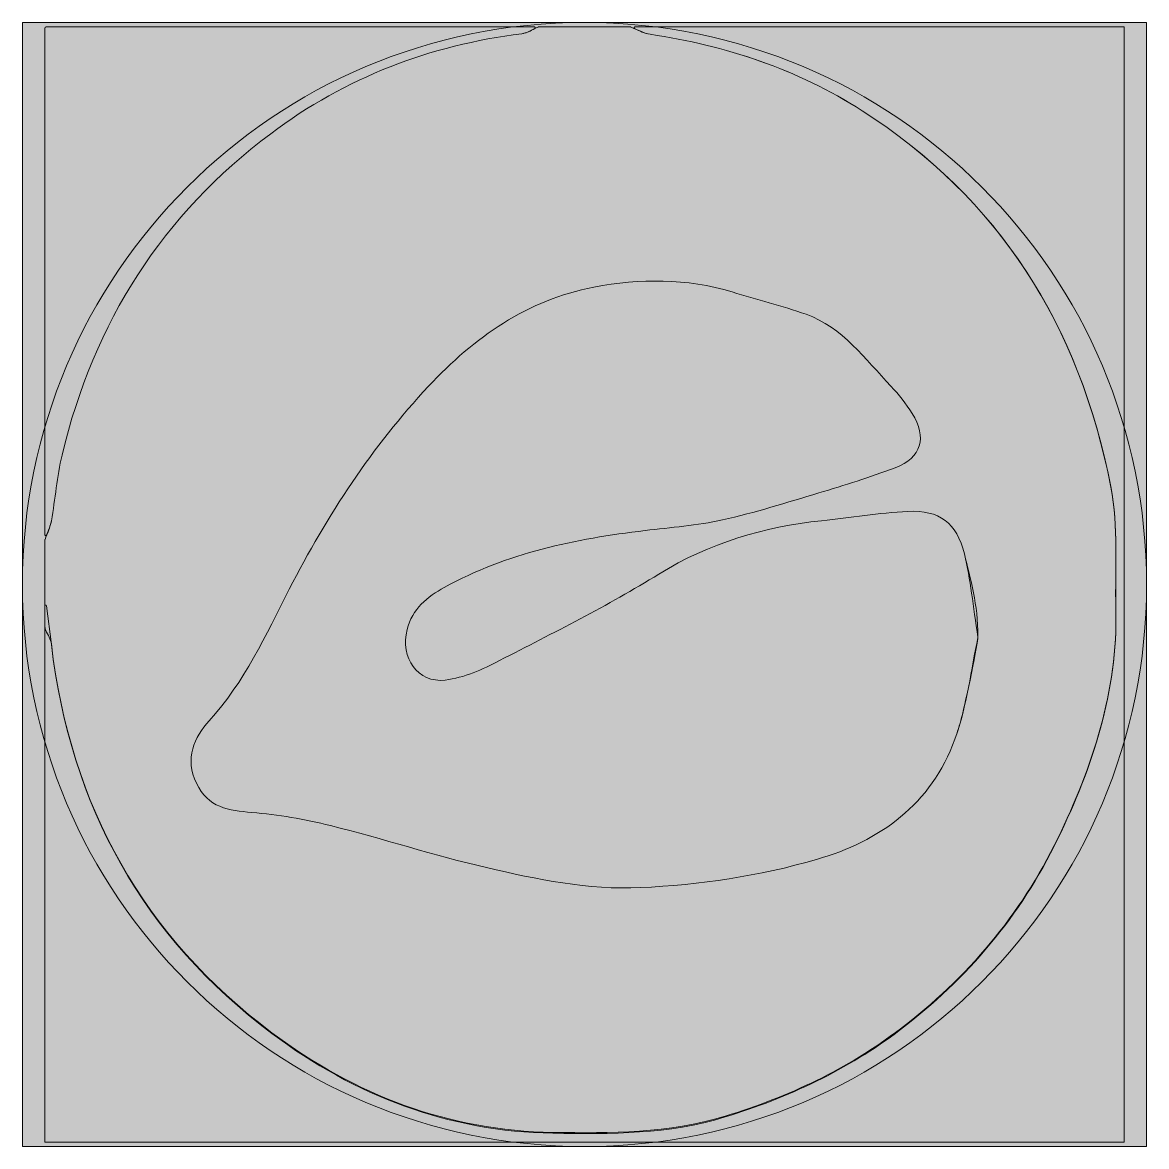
# Model space of a CAD drawing. Extents: x 0 to 500, y -500 to 0.
import ezdxf

# ---------------------------------------------------------------- set-up
doc = ezdxf.new("R2010")
doc.units = 0
doc.header["$MEASUREMENT"] = 0
doc.layers.add('元神', color=7, linetype='Continuous', lineweight=0)

# ---------------------------------------------------------------- blocks, each defined once
blk = doc.blocks.new('Block_2')
at = {"layer": '元神'}
for points, knots in [([(229.49, -2), (231.25, -2), (268.81, -2), (270.51, -2), (270.55, -2), (270.59, -2.01), (270.63, -2.02), (273.48, -3.15), (276.25, -4.83), (279.2, -5.27), (312.79, -10.27), (344.48, -20.67), (373.52, -39.25), (434.34, -78.16), (470.14, -134.6), (484.11, -206.48), (487.59, -224.43), (485.92, -242.6), (486.35, -260.71), (487.23, -297.58), (476.01, -330.87), (460.52, -362.93), (444.06, -397.02), (420.25, -425), (390.5, -447.67), (366.86, -465.7), (340.69, -477.83), (312.61, -486.49), (287.39, -494.27), (261.78, -494.09), (235.98, -493.71), (189.59, -493.01), (148.03, -477.17), (110.96, -449.39), (54, -406.7), (21.34, -348.75), (12.85, -276.43), (12.6, -274.35), (11.33, -272.4), (10.36, -270.41), (10.13, -269.93), (10, -269.42), (10, -268.9), (10, -263.6), (10, -231.6), (10, -230.05), (10, -230), (10.01, -229.97), (10.02, -229.93), (11, -227.18), (12.36, -224.5), (12.86, -221.66), (14.58, -211.95), (15.34, -202.01), (17.62, -192.44), (31.72, -133.2), (62.45, -85.41), (110.41, -49.46), (143.9, -24.36), (181.26, -10.08), (222.16, -4.99), (224.64, -4.68), (226.97, -3.06), (229.36, -2.03), (229.4, -2.01), (229.44, -2), (229.49, -2)], [0, 0, 0, 0, 1, 1, 1, 2, 2, 2, 3, 3, 3, 4, 4, 4, 5, 5, 5, 6, 6, 6, 7, 7, 7, 8, 8, 8, 9, 9, 9, 10, 10, 10, 11, 11, 11, 12, 12, 12, 13, 13, 13, 14, 14, 14, 15, 15, 15, 16, 16, 16, 17, 17, 17, 18, 18, 18, 19, 19, 19, 20, 20, 20, 21, 21, 21, 22, 22, 22, 22]), ([(10, -259.51), (10, -259.04), (10.68, -259), (10.73, -259.46), (10.73, -259.46), (12.85, -276.64), (12.85, -276.64), (21.34, -349.01), (54, -407), (110.96, -449.72), (148.03, -477.53), (189.59, -493.38), (235.98, -494.08), (261.79, -494.46), (287.4, -494.65), (312.62, -486.86), (340.7, -478.19), (366.87, -466.05), (390.51, -448.01), (420.26, -425.32), (444.07, -397.32), (460.53, -363.2), (476.02, -331.12), (487.24, -297.8), (486.37, -260.9), (485.93, -242.78), (487.61, -224.6), (484.12, -206.63), (470.15, -134.71), (434.35, -78.22), (373.53, -39.28), (344.49, -20.68), (312.8, -10.28), (279.21, -5.27), (276.83, -4.92), (274.57, -3.76), (272.3, -2.73), (271.92, -2.56), (272.04, -2), (272.45, -2), (272.45, -2), (490, -2), (490, -2), (490, -2), (490, -2), (490, -2), (490, -167.33), (490, -332.67), (490, -498), (490, -498), (490, -498), (490, -498), (330, -498), (170, -498), (10, -498), (10, -498), (10, -498), (10, -498), (10, -418.5), (10, -339), (10, -259.51)], [0, 0, 0, 0, 1, 1, 1, 2, 2, 2, 3, 3, 3, 4, 4, 4, 5, 5, 5, 6, 6, 6, 7, 7, 7, 8, 8, 8, 9, 9, 9, 10, 10, 10, 11, 11, 11, 12, 12, 12, 13, 13, 13, 14, 14, 14, 15, 15, 15, 16, 16, 16, 17, 17, 17, 18, 18, 18, 19, 19, 19, 20, 20, 20, 20]), ([(227.71, -2), (228.12, -2), (228.24, -2.54), (227.88, -2.73), (226, -3.67), (224.13, -4.75), (222.16, -4.99), (181.26, -10.08), (143.9, -24.36), (110.41, -49.46), (62.45, -85.41), (31.72, -133.2), (17.62, -192.44), (15.34, -202.01), (14.58, -211.95), (12.86, -221.66), (12.47, -223.87), (11.56, -225.98), (10.72, -228.1), (10.57, -228.48), (10, -228.37), (10, -227.96), (10, -152.88), (10, -77.81), (10, -2.39), (10.15, -2.24), (10.24, -2.15), (10.39, -2), (82.83, -2), (155.27, -2), (227.71, -2)], [0, 0, 0, 0, 1, 1, 1, 2, 2, 2, 3, 3, 3, 4, 4, 4, 5, 5, 5, 6, 6, 6, 7, 7, 7, 8, 8, 8, 9, 9, 9, 10, 10, 10, 10]), ([(425, -273.63), (425, -273.58), (425, -273.53), (425, -273.48), (422.8, -259.46), (421.76, -247.7), (418.97, -236.4), (415.54, -222.53), (407.84, -216.82), (393.85, -217.49), (381.03, -218.11), (368.27, -220.22), (355.49, -221.62), (329.8, -224.44), (305.69, -231.37), (283.11, -245.35), (260.25, -259.51), (236.09, -271.48), (212.22, -283.85), (204.63, -287.79), (196.35, -291.52), (188.07, -292.51), (175.74, -293.97), (167.96, -282.56), (171.07, -270.06), (173.39, -260.74), (180.1, -255.45), (187.64, -251.29), (215.53, -235.91), (245.9, -229.73), (276.92, -226), (288.44, -224.62), (300.1, -223.79), (311.39, -221.27), (325.84, -218.04), (340.04, -213.54), (354.25, -209.26), (365.64, -205.82), (377.04, -202.31), (388.16, -198.06), (399.93, -193.56), (402.55, -184.65), (395.72, -173.93), (392.97, -169.61), (389.82, -165.47), (386.32, -161.79), (374.84, -149.75), (364.83, -135.62), (348.55, -129.82), (337.79, -125.98), (326.67, -123.23), (315.75, -119.88), (295.37, -113.66), (274.66, -113.89), (254.11, -117.75), (224.67, -123.27), (200.9, -140.11), (180.62, -161.82), (155.62, -188.59), (135.5, -219.21), (118.68, -252.11), (108.24, -272.52), (98.74, -293.41), (83.06, -310.58), (76.3, -317.98), (72.12, -327.42), (77.37, -338.44), (82.56, -349.32), (91.72, -350.53), (101.99, -351.41), (113.73, -352.42), (125.52, -354.35), (136.97, -357.22), (160.24, -363.06), (183.13, -370.52), (206.48, -375.94), (228.93, -381.16), (251.68, -385.94), (274.9, -384.84), (301.4, -383.59), (327.67, -379.73), (353.22, -372.3), (381.37, -364.12), (404.17, -347.92), (414.79, -318.77), (420.22, -303.86), (421.98, -287.53), (425, -273.63)], [0, 0, 0, 0, 1, 1, 1, 2, 2, 2, 3, 3, 3, 4, 4, 4, 5, 5, 5, 6, 6, 6, 7, 7, 7, 8, 8, 8, 9, 9, 9, 10, 10, 10, 11, 11, 11, 12, 12, 12, 13, 13, 13, 14, 14, 14, 15, 15, 15, 16, 16, 16, 17, 17, 17, 18, 18, 18, 19, 19, 19, 20, 20, 20, 21, 21, 21, 22, 22, 22, 23, 23, 23, 24, 24, 24, 25, 25, 25, 26, 26, 26, 27, 27, 27, 28, 28, 28, 29, 29, 29, 29]), ([(425, -273), (425, -273.03), (425, -273.97), (425, -274), (425, -274.15), (425, -273.86), (425, -274), (424.11, -279.35), (422.75, -286.86), (420.8, -295.82), (418.38, -306.92), (417.05, -312.57), (414.79, -318.77), (404.17, -347.92), (381.37, -364.12), (353.22, -372.3), (327.67, -379.73), (301.4, -383.59), (274.9, -384.84), (251.68, -385.94), (228.93, -381.16), (206.48, -375.94), (183.13, -370.52), (160.24, -363.06), (136.97, -357.22), (125.52, -354.35), (113.73, -352.42), (101.99, -351.41), (91.72, -350.53), (82.56, -349.32), (77.37, -338.44), (72.12, -327.42), (76.3, -317.98), (83.06, -310.58), (98.74, -293.41), (108.24, -272.52), (118.68, -252.11), (135.5, -219.21), (155.62, -188.59), (180.62, -161.82), (200.9, -140.11), (224.67, -123.27), (254.11, -117.75), (274.66, -113.89), (295.37, -113.66), (315.75, -119.88), (326.67, -123.23), (337.79, -125.98), (348.55, -129.82), (364.83, -135.62), (374.84, -149.75), (386.32, -161.79), (389.82, -165.47), (392.97, -169.61), (395.72, -173.93), (402.55, -184.65), (399.93, -193.56), (388.16, -198.06), (377.04, -202.31), (365.64, -205.82), (354.25, -209.26), (340.04, -213.54), (325.84, -218.04), (311.39, -221.27), (300.1, -223.79), (288.44, -224.62), (276.92, -226), (245.9, -229.73), (215.53, -235.91), (187.64, -251.29), (180.1, -255.45), (173.39, -260.74), (171.07, -270.06), (167.96, -282.56), (175.74, -293.97), (188.07, -292.51), (196.35, -291.52), (204.63, -287.79), (212.22, -283.85), (236.09, -271.48), (260.25, -259.51), (283.11, -245.35), (305.69, -231.37), (329.8, -224.44), (355.49, -221.62), (368.27, -220.22), (381.03, -218.11), (393.85, -217.49), (407.84, -216.82), (415.54, -222.53), (418.97, -236.4), (421.76, -247.7), (425, -259), (425, -273)], [0, 0, 0, 0, 1, 1, 1, 2, 2, 2, 3, 3, 3, 4, 4, 4, 5, 5, 5, 6, 6, 6, 7, 7, 7, 8, 8, 8, 9, 9, 9, 10, 10, 10, 11, 11, 11, 12, 12, 12, 13, 13, 13, 14, 14, 14, 15, 15, 15, 16, 16, 16, 17, 17, 17, 18, 18, 18, 19, 19, 19, 20, 20, 20, 21, 21, 21, 22, 22, 22, 23, 23, 23, 24, 24, 24, 25, 25, 25, 26, 26, 26, 27, 27, 27, 28, 28, 28, 29, 29, 29, 30, 30, 30, 31, 31, 31, 31])]:
    blk.add_open_spline(points, degree=3, knots=knots, dxfattribs=at)
blk = doc.blocks.new('Block_1')
at = {"layer": '元神', "transparency": 33554687}
h = blk.add_hatch(color=256, dxfattribs=at)
h.dxf.hatch_style = 2
h.set_gradient(color1=(104, 104, 104), color2=(108, 104, 119))
h.paths.add_polyline_path([(500, -500), (0, -500), (0, 0), (500, 0)])
at = {"layer": '元神'}
blk.add_lwpolyline([(500, -500), (0, -500), (0, 0), (500, 0)], close=True, dxfattribs=at)
blk.add_lwpolyline([(500, -500), (0, -500), (0, 0), (500, 0)], close=True, dxfattribs=at)
blk.add_circle((250, -250), 250, dxfattribs=at)
blk.add_blockref('Block_2', (0, 0), dxfattribs=at)

msp = doc.modelspace()

# ---------------------------------------------------------------- block references
at = {"layer": '元神'}
msp.add_blockref('Block_1', (0, 0), dxfattribs=at)

doc.saveas('drawing.dxf')
